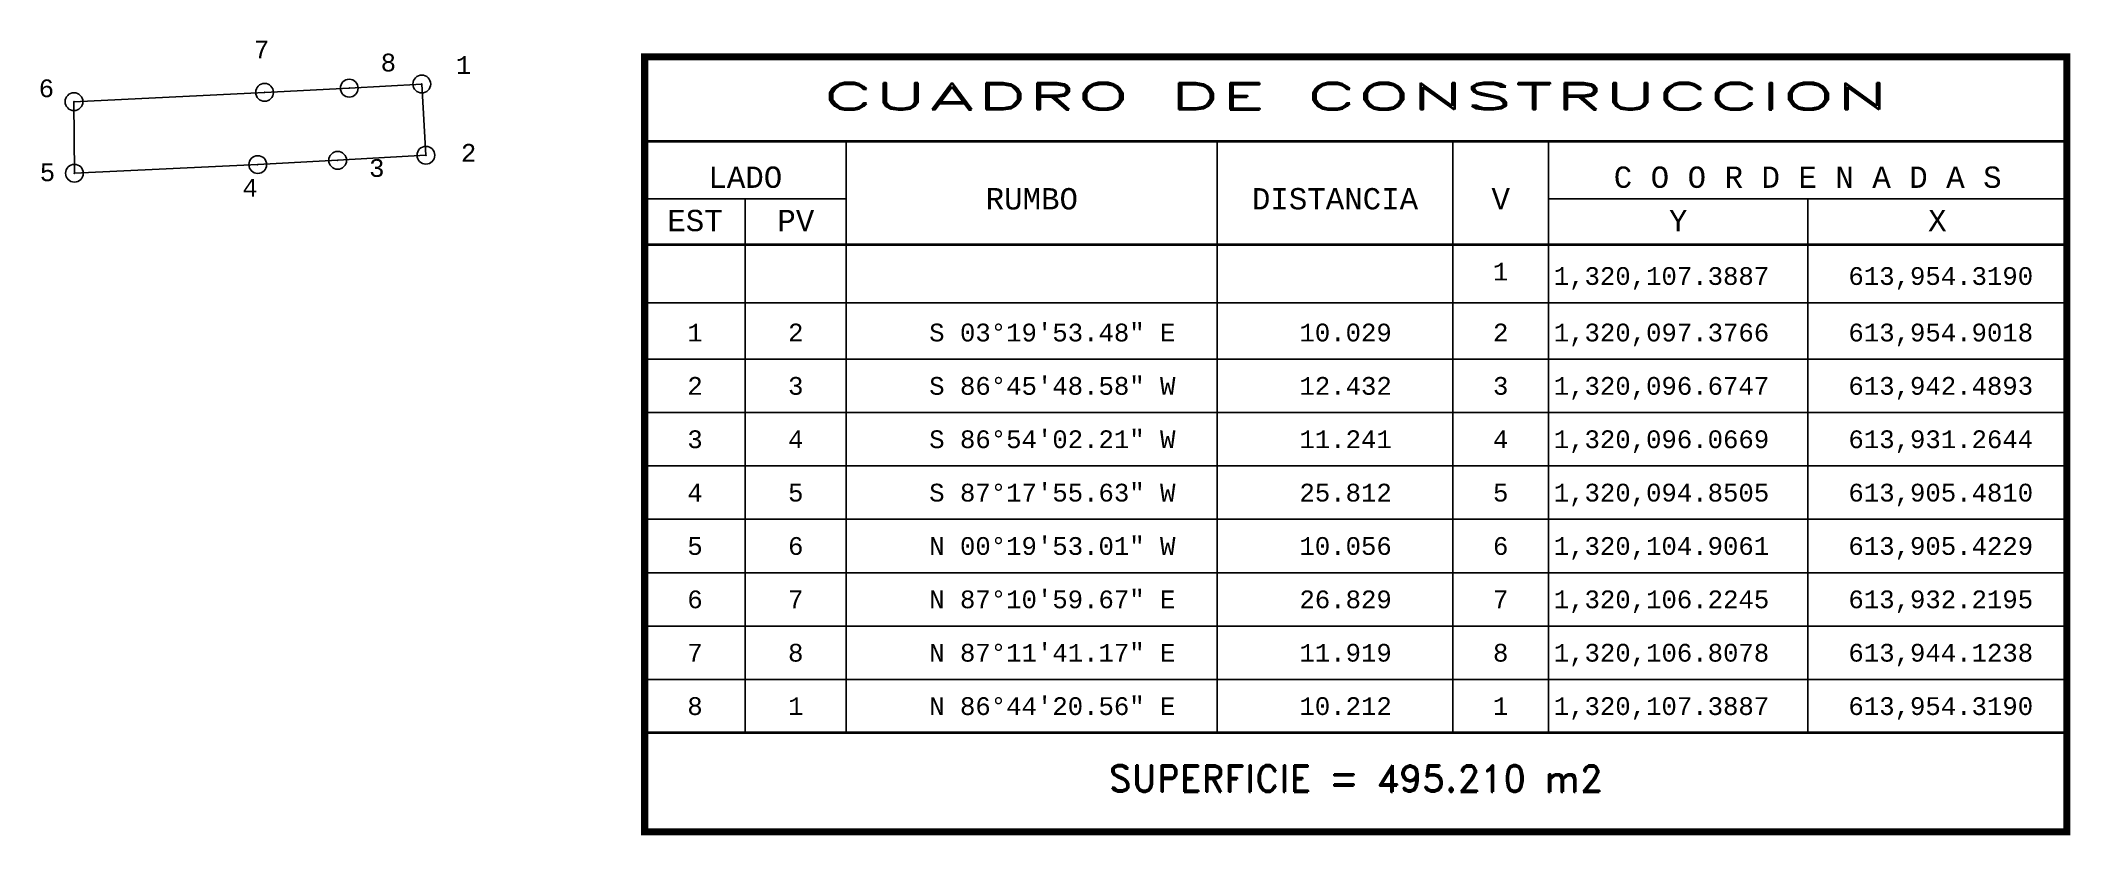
# Model space of a CAD drawing. Header units: millimetres. Extents: x 613901 to 614186, y 1320002 to 1320113.
import ezdxf
from ezdxf.enums import TextEntityAlignment as Align

# ---------------------------------------------------------------- set-up
doc = ezdxf.new("R2010")
doc.units = ezdxf.units.MM
doc.header["$PDMODE"] = 32
doc.header["$PDSIZE"] = 2.5
for name, color, linetype in [('CVL_CUADCON', 1, 'Continuous'), ('CVL_CUADCON_LIN', 8, 'Continuous'), ('CVL_CUADCON_TIT', 1, 'Continuous'), ('CVL_CUADCON_TX', 2, 'Continuous'), ('CVL_PUNTO', 2, 'Continuous'), ('CVL_PUNTO_NUM', 2, 'Continuous')]:
    doc.layers.add(name, color=color, linetype=linetype)
doc.styles.add('HUECA1', font='hueca1.shx')
doc.styles.add('MONOTXT4', font='monotxt4.shx')

msp = doc.modelspace()

# ---------------------------------------------------------------- linework, layer by layer
msp.add_lwpolyline([(613954.32, 1320107.39), (613954.9, 1320097.38), (613942.49, 1320096.67), (613931.26, 1320096.07), (613905.48, 1320094.85), (613905.42, 1320104.91), (613932.22, 1320106.22), (613944.12, 1320106.81)], close=True)
at = {"layer": 'CVL_CUADCON', "color": 1, "linetype": 'Continuous', "const_width": 1, "flags": 128}
msp.add_lwpolyline([(613985.65, 1320111.22), (614185.59, 1320111.22), (614185.59, 1320002.3), (613985.65, 1320002.3)], close=True, dxfattribs=at)
at = {"layer": 'CVL_CUADCON', "color": 1, "linetype": 'Continuous', "const_width": 0.375, "flags": 128}
for points in [[(613985.65, 1320099.35), (614185.59, 1320099.35)], [(613985.65, 1320084.8), (614185.59, 1320084.8)], [(613985.65, 1320016.22), (614185.59, 1320016.22)]]:
    msp.add_lwpolyline(points, dxfattribs=at)
at = {"layer": 'CVL_CUADCON_LIN', "color": 8, "linetype": 'Continuous'}
for p, q in [((614013.98, 1320099.35), (614013.98, 1320016.22)), ((614066.15, 1320099.35), (614066.15, 1320016.22)), ((614099.26, 1320099.35), (614099.26, 1320016.22)), ((614112.73, 1320099.35), (614112.73, 1320016.22)), ((613985.65, 1320091.28), (614013.98, 1320091.28)), ((613999.8, 1320091.28), (613999.8, 1320016.22)), ((614112.73, 1320091.28), (614185.59, 1320091.28)), ((614149.16, 1320091.28), (614149.16, 1320016.22)), ((613985.65, 1320076.66), (614185.59, 1320076.66)), ((613985.65, 1320068.72), (614185.59, 1320068.72)), ((613985.65, 1320061.22), (614185.59, 1320061.22)), ((613985.65, 1320053.72), (614185.59, 1320053.72)), ((613985.65, 1320046.22), (614185.59, 1320046.22)), ((613985.65, 1320038.72), (614185.59, 1320038.72)), ((613985.65, 1320031.22), (614185.59, 1320031.22)), ((613985.65, 1320023.72), (614185.59, 1320023.72)), ((613985.65, 1320016.22), (614185.59, 1320016.22))]:
    msp.add_line(p, q, dxfattribs=at)
at = {"layer": 'CVL_PUNTO', "color": 2}
for p in [(613944.12, 1320106.81), (613954.32, 1320107.39), (613905.42, 1320104.91), (613932.22, 1320106.22), (613931.26, 1320096.07), (613942.49, 1320096.67), (613954.9, 1320097.38), (613905.48, 1320094.85)]:
    msp.add_point(p, dxfattribs=at)

# ---------------------------------------------------------------- texts
at = {"layer": 'CVL_CUADCON_TIT', "color": 1, "style": 'HUECA1', "width": 1.758658}
msp.add_text('CUADRO DE CONSTRUCCION', height=3.75, dxfattribs=at).set_placement((614010.65, 1320103.79), (614160.59, 1320103.79), align=Align.FIT)
at = {"layer": 'CVL_CUADCON_TIT', "color": 1, "style": 'MONOTXT4'}
for s, p in [('LADO', (613999.8, 1320092.8)), ('C O O R D E N A D A S', (614149.15, 1320092.8)), ('EST', (613992.73, 1320086.71)), ('PV', (614006.9, 1320086.71)), ('Y', (614130.95, 1320086.71)), ('X', (614167.38, 1320086.71))]:
    msp.add_text(s, height=3, dxfattribs=at).set_placement(p, align=Align.CENTER)
at = {"layer": 'CVL_CUADCON_TIT', "color": 1}
for s, height, style, p in [('RUMBO', 3, 'MONOTXT4', (614040.08, 1320091.27)), ('DISTANCIA', 3, 'MONOTXT4', (614082.7, 1320091.27)), ('V', 3, 'MONOTXT4', (614106, 1320091.27)), ('SUPERFICIE = 495.210 m2', 3.75, 'HUECA1', (614085.62, 1320009.8))]:
    msp.add_text(s, height=height, dxfattribs=dict(at, style=style)).set_placement(p, align=Align.MIDDLE)
at = {"layer": 'CVL_CUADCON_TX', "color": 2, "style": 'MONOTXT4'}
for s, p in [('1', (614105.99, 1320079.79)), ('1', (613992.73, 1320071.22)), ('2', (614006.89, 1320071.22)), ('2', (614105.99, 1320071.22)), ('2', (613992.73, 1320063.72)), ('3', (614006.89, 1320063.72)), ('3', (614105.99, 1320063.72)), ('3', (613992.73, 1320056.22)), ('4', (614006.89, 1320056.22)), ('4', (614105.99, 1320056.22)), ('4', (613992.73, 1320048.72)), ('5', (614006.89, 1320048.72)), ('5', (614105.99, 1320048.72)), ('5', (613992.73, 1320041.22)), ('6', (614006.89, 1320041.22)), ('6', (614105.99, 1320041.22)), ('6', (613992.73, 1320033.72)), ('7', (614006.89, 1320033.72)), ('7', (614105.99, 1320033.72)), ('7', (613992.73, 1320026.22)), ('8', (614006.89, 1320026.22)), ('8', (614105.99, 1320026.22)), ('8', (613992.73, 1320018.72)), ('1', (614006.89, 1320018.72)), ('1', (614105.99, 1320018.72))]:
    msp.add_text(s, height=2.5, dxfattribs=at).set_placement(p, align=Align.CENTER)
for s, p in [('1,320,107.3887', (614113.45, 1320079.16)), ('613,954.3190', (614154.88, 1320079.16)), ('S 03%%d19\'53.48" E', (614025.65, 1320071.22)), ('10.029', (614077.7, 1320071.22)), ('1,320,097.3766', (614113.45, 1320071.22)), ('613,954.9018', (614154.88, 1320071.22)), ('S 86%%d45\'48.58" W', (614025.65, 1320063.72)), ('12.432', (614077.7, 1320063.72)), ('1,320,096.6747', (614113.45, 1320063.72)), ('613,942.4893', (614154.88, 1320063.72)), ('S 86%%d54\'02.21" W', (614025.65, 1320056.22)), ('11.241', (614077.7, 1320056.22)), ('1,320,096.0669', (614113.45, 1320056.22)), ('613,931.2644', (614154.88, 1320056.22)), ('S 87%%d17\'55.63" W', (614025.65, 1320048.72)), ('25.812', (614077.7, 1320048.72)), ('1,320,094.8505', (614113.45, 1320048.72)), ('613,905.4810', (614154.88, 1320048.72)), ('N 00%%d19\'53.01" W', (614025.65, 1320041.22)), ('10.056', (614077.7, 1320041.22)), ('1,320,104.9061', (614113.45, 1320041.22)), ('613,905.4229', (614154.88, 1320041.22)), ('N 87%%d10\'59.67" E', (614025.65, 1320033.72)), ('26.829', (614077.7, 1320033.72)), ('1,320,106.2245', (614113.45, 1320033.72)), ('613,932.2195', (614154.88, 1320033.72)), ('N 87%%d11\'41.17" E', (614025.65, 1320026.22)), ('11.919', (614077.7, 1320026.22)), ('1,320,106.8078', (614113.45, 1320026.22)), ('613,944.1238', (614154.88, 1320026.22)), ('N 86%%d44\'20.56" E', (614025.65, 1320018.72)), ('10.212', (614077.7, 1320018.72)), ('1,320,107.3887', (614113.45, 1320018.72)), ('613,954.3190', (614154.88, 1320018.72))]:
    msp.add_text(s, height=2.5, dxfattribs=at).set_placement(p)
at = {"layer": 'CVL_PUNTO_NUM', "color": 2, "style": 'MONOTXT4'}
for s, p in [('7', (613930.71, 1320110.99)), ('8', (613948.54, 1320109.16)), ('1', (613959.11, 1320108.81)), ('6', (613900.46, 1320105.54)), ('3', (613946.91, 1320094.34)), ('2', (613959.82, 1320096.47)), ('5', (613900.61, 1320093.74)), ('4', (613929.1, 1320091.56))]:
    msp.add_text(s, height=2.5, dxfattribs=at).set_placement(p)

doc.saveas('drawing.dxf')
